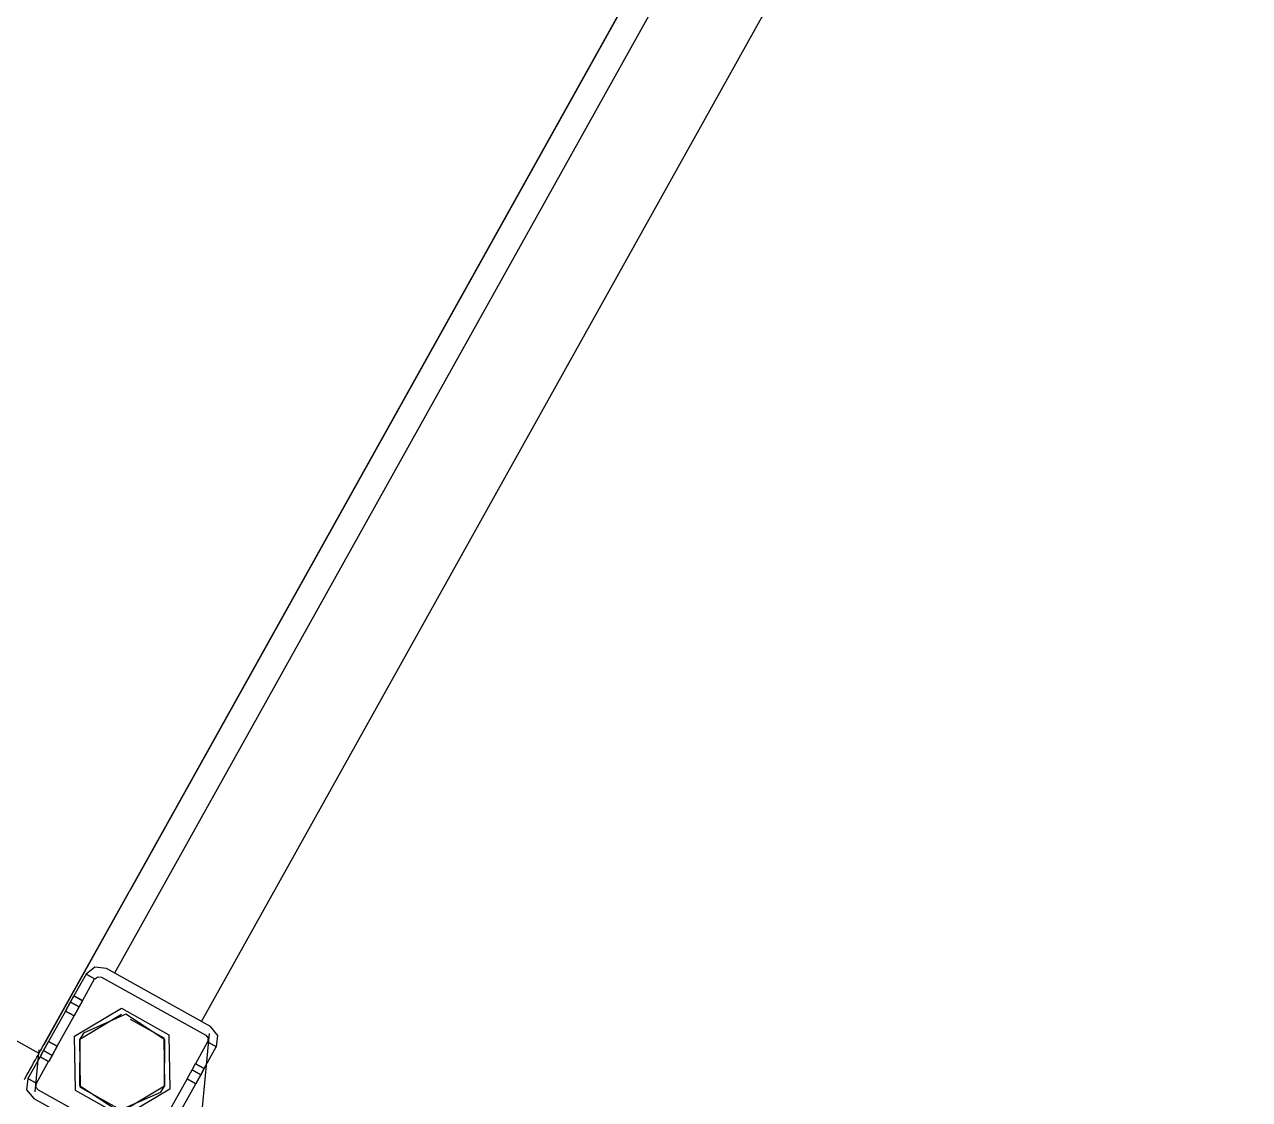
# Model space of a CAD drawing. Header units: metres. Extents: x 2.3 to 42.8, y 0.9 to 31.9.
# Drawn here: x 23.7962 to 23.8932, y 14.2757 to 14.3608 of the extents above; entities that cross this region are included whole.
import ezdxf

# ---------------------------------------------------------------- set-up
doc = ezdxf.new("R2010")
doc.units = ezdxf.units.M
doc.layers.add('PARETI_STRUTTURE', color=7, linetype='Continuous')

msp = doc.modelspace()

# ---------------------------------------------------------------- linework, layer by layer
at = {"layer": 'PARETI_STRUTTURE'}
for points in [[(23.796205, 14.277263), (23.796219, 14.277305), (23.796274, 14.277402), (23.796372, 14.277569), (23.796497, 14.277777), (23.796635, 14.278027), (23.796774, 14.278291), (23.796927, 14.278569), (23.797066, 14.278819), (23.797191, 14.279027), (23.797274, 14.279194), (23.79733, 14.279291), (23.797358, 14.279333), (23.797372, 14.279347), (23.797399, 14.279416), (23.797469, 14.279527), (23.797552, 14.279666), (23.797635, 14.279833), (23.797733, 14.280013), (23.889872, 14.445152), (23.890038, 14.44543), (23.890191, 14.445708), (23.890316, 14.44593)], [(23.889845, 14.445094), (23.804567, 14.292247)], [(23.889495, 14.444466), (23.804564, 14.292244)], [(23.797353, 14.279328), (23.511284, 14.43894)], [(23.886341, 14.434452), (23.803327, 14.285661)], [(23.810213, 14.281851), (23.893185, 14.430559)], [(23.804409, 14.291973), (23.797728, 14.280001)], [(23.804409, 14.291973), (23.797742, 14.280015)], [(23.804409, 14.291973), (23.797742, 14.280015)], [(23.804409, 14.291973), (23.798076, 14.280626)], [(23.799448, 14.282672), (23.799851, 14.283394), (23.800114, 14.28388)], [(23.799448, 14.282672), (23.799851, 14.283394), (23.800114, 14.28388)], [(23.799448, 14.282672), (23.799851, 14.283394), (23.800114, 14.28388)], [(23.799448, 14.282672), (23.799851, 14.283394), (23.800114, 14.28388)], [(23.799448, 14.282672), (23.799851, 14.283394), (23.800114, 14.28388)], [(23.799448, 14.282672), (23.799851, 14.283394), (23.800114, 14.28388)], [(23.799448, 14.282672), (23.799851, 14.283394), (23.800114, 14.28388)], [(23.799448, 14.282672), (23.799851, 14.283394), (23.800114, 14.28388)], [(23.799448, 14.282672), (23.799851, 14.283394), (23.800114, 14.28388)], [(23.799448, 14.282672), (23.799851, 14.283394), (23.800114, 14.28388)], [(23.799448, 14.282672), (23.799851, 14.283394), (23.800114, 14.28388)], [(23.799448, 14.282672), (23.799851, 14.283394), (23.800114, 14.28388)], [(23.799448, 14.282672), (23.799851, 14.283394), (23.800114, 14.28388)], [(23.799448, 14.282672), (23.799851, 14.283394), (23.800114, 14.28388)], [(23.799448, 14.282672), (23.799851, 14.283394), (23.800114, 14.28388)], [(23.799448, 14.282672), (23.799851, 14.283394), (23.800114, 14.28388)], [(23.799448, 14.282672), (23.799851, 14.283394), (23.800114, 14.28388)], [(23.799448, 14.282672), (23.799851, 14.283394), (23.800114, 14.28388)], [(23.799448, 14.282672), (23.799851, 14.283394), (23.800114, 14.28388)], [(23.799448, 14.282672), (23.799851, 14.283394), (23.800114, 14.28388)], [(23.799448, 14.282672), (23.799851, 14.283394), (23.800114, 14.28388)], [(23.799448, 14.282672), (23.799851, 14.283394), (23.800114, 14.28388)], [(23.799448, 14.282672), (23.799851, 14.283394), (23.800114, 14.28388)], [(23.799448, 14.282672), (23.799851, 14.283394), (23.800114, 14.28388)], [(23.799448, 14.282672), (23.799851, 14.283394), (23.800114, 14.28388)], [(23.799448, 14.282672), (23.799851, 14.283394), (23.800114, 14.28388)], [(23.799448, 14.282672), (23.799851, 14.283394), (23.800114, 14.28388)], [(23.799448, 14.282672), (23.799851, 14.283394), (23.800114, 14.28388)], [(23.799448, 14.282672), (23.799851, 14.283394), (23.800114, 14.28388)], [(23.799448, 14.282672), (23.799851, 14.283394), (23.800114, 14.28388)], [(23.799448, 14.282672), (23.799851, 14.283394), (23.800114, 14.28388)], [(23.799448, 14.282672), (23.799851, 14.283394), (23.800114, 14.28388)], [(23.799448, 14.282672), (23.799851, 14.283394), (23.800114, 14.28388)], [(23.799448, 14.282672), (23.799851, 14.283394), (23.800114, 14.28388)], [(23.799448, 14.282672), (23.799851, 14.283394), (23.800114, 14.28388)], [(23.799448, 14.282672), (23.799851, 14.283394), (23.800114, 14.28388)], [(23.799448, 14.282672), (23.799851, 14.283394), (23.800114, 14.28388)], [(23.799448, 14.282672), (23.799851, 14.283394), (23.800114, 14.28388)], [(23.799448, 14.282672), (23.799851, 14.283394), (23.800114, 14.28388)], [(23.799448, 14.282672), (23.799851, 14.283394), (23.800114, 14.28388)], [(23.799448, 14.282672), (23.799851, 14.283394), (23.800114, 14.28388)], [(23.799448, 14.282672), (23.799851, 14.283394), (23.800114, 14.28388)], [(23.799448, 14.282672), (23.799851, 14.283394), (23.800114, 14.28388)], [(23.799448, 14.282672), (23.799851, 14.283394), (23.800114, 14.28388)], [(23.799448, 14.282672), (23.799851, 14.283394), (23.800114, 14.28388)], [(23.799448, 14.282672), (23.799851, 14.283394), (23.800114, 14.28388)], [(23.799448, 14.282672), (23.799851, 14.283394), (23.800114, 14.28388)], [(23.799448, 14.282672), (23.799851, 14.283394), (23.800114, 14.28388)], [(23.799448, 14.282672), (23.799851, 14.283394), (23.800114, 14.28388)], [(23.799448, 14.282672), (23.799851, 14.283394), (23.800114, 14.28388)], [(23.800119, 14.283874), (23.800799, 14.283499)], [(23.800119, 14.283874), (23.800799, 14.283499)], [(23.800119, 14.283874), (23.800799, 14.283499)], [(23.800119, 14.283874), (23.800799, 14.283499)], [(23.800119, 14.283874), (23.800799, 14.283499)], [(23.800119, 14.283874), (23.800799, 14.283499)], [(23.800119, 14.283874), (23.800799, 14.283499)], [(23.800119, 14.283874), (23.800799, 14.283499)], [(23.800119, 14.283874), (23.800799, 14.283499)], [(23.800119, 14.283874), (23.800799, 14.283499)], [(23.800119, 14.283874), (23.800799, 14.283499)], [(23.800119, 14.283874), (23.800799, 14.283499)], [(23.800119, 14.283874), (23.800799, 14.283499)], [(23.800119, 14.283874), (23.800799, 14.283499)], [(23.800119, 14.283874), (23.800799, 14.283499)], [(23.800119, 14.283874), (23.800799, 14.283499)], [(23.800119, 14.283874), (23.800799, 14.283499)], [(23.800119, 14.283874), (23.800799, 14.283499)], [(23.800119, 14.283874), (23.800799, 14.283499)], [(23.800119, 14.283874), (23.800799, 14.283499)], [(23.800119, 14.283874), (23.800799, 14.283499)], [(23.800119, 14.283874), (23.800799, 14.283499)], [(23.800119, 14.283874), (23.800799, 14.283499)], [(23.800119, 14.283874), (23.800799, 14.283499)], [(23.800119, 14.283874), (23.800799, 14.283499)], [(23.800119, 14.283874), (23.800799, 14.283499)], [(23.800119, 14.283874), (23.800799, 14.283499)], [(23.800119, 14.283874), (23.800799, 14.283499)], [(23.800119, 14.283874), (23.800799, 14.283499)], [(23.800119, 14.283874), (23.800799, 14.283499)], [(23.800119, 14.283874), (23.800799, 14.283499)], [(23.800119, 14.283874), (23.800799, 14.283499)], [(23.800119, 14.283874), (23.800799, 14.283499)], [(23.800119, 14.283874), (23.800799, 14.283499)], [(23.800119, 14.283874), (23.800799, 14.283499)], [(23.800119, 14.283874), (23.800799, 14.283499)], [(23.800119, 14.283874), (23.800799, 14.283499)], [(23.800119, 14.283874), (23.800799, 14.283499)], [(23.800119, 14.283874), (23.800799, 14.283499)], [(23.800119, 14.283874), (23.800799, 14.283499)], [(23.800119, 14.283874), (23.800799, 14.283499)], [(23.800119, 14.283874), (23.800799, 14.283499)], [(23.800119, 14.283874), (23.800799, 14.283499)], [(23.800119, 14.283874), (23.800799, 14.283499)], [(23.800119, 14.283874), (23.800799, 14.283499)], [(23.800119, 14.283874), (23.800799, 14.283499)], [(23.800119, 14.283874), (23.800799, 14.283499)], [(23.800119, 14.283874), (23.800799, 14.283499)], [(23.800119, 14.283874), (23.800799, 14.283499)], [(23.800119, 14.283874), (23.800799, 14.283499)], [(23.800127, 14.282292), (23.799446, 14.282667)], [(23.800127, 14.282292), (23.799446, 14.282667)], [(23.800127, 14.282292), (23.799446, 14.282667)], [(23.800127, 14.282292), (23.799446, 14.282667)], [(23.800127, 14.282292), (23.799446, 14.282667)], [(23.800127, 14.282292), (23.799446, 14.282667)], [(23.800127, 14.282292), (23.799446, 14.282667)], [(23.800127, 14.282292), (23.799446, 14.282667)], [(23.800127, 14.282292), (23.799446, 14.282667)], [(23.800127, 14.282292), (23.799446, 14.282667)], [(23.800127, 14.282292), (23.799446, 14.282667)], [(23.800127, 14.282292), (23.799446, 14.282667)], [(23.800127, 14.282292), (23.799446, 14.282667)], [(23.800127, 14.282292), (23.799446, 14.282667)], [(23.800127, 14.282292), (23.799446, 14.282667)], [(23.800127, 14.282292), (23.799446, 14.282667)], [(23.800127, 14.282292), (23.799446, 14.282667)], [(23.800127, 14.282292), (23.799446, 14.282667)], [(23.800127, 14.282292), (23.799446, 14.282667)], [(23.800127, 14.282292), (23.799446, 14.282667)], [(23.800127, 14.282292), (23.799446, 14.282667)], [(23.800127, 14.282292), (23.799446, 14.282667)], [(23.800127, 14.282292), (23.799446, 14.282667)], [(23.800127, 14.282292), (23.799446, 14.282667)], [(23.800127, 14.282292), (23.799446, 14.282667)], [(23.800127, 14.282292), (23.799446, 14.282667)], [(23.800127, 14.282292), (23.799446, 14.282667)], [(23.800127, 14.282292), (23.799446, 14.282667)], [(23.800127, 14.282292), (23.799446, 14.282667)], [(23.800127, 14.282292), (23.799446, 14.282667)], [(23.800127, 14.282292), (23.799446, 14.282667)], [(23.800127, 14.282292), (23.799446, 14.282667)], [(23.800127, 14.282292), (23.799446, 14.282667)], [(23.800127, 14.282292), (23.799446, 14.282667)], [(23.800127, 14.282292), (23.799446, 14.282667)], [(23.800127, 14.282292), (23.799446, 14.282667)], [(23.800127, 14.282292), (23.799446, 14.282667)], [(23.800127, 14.282292), (23.799446, 14.282667)], [(23.800127, 14.282292), (23.799446, 14.282667)], [(23.800127, 14.282292), (23.799446, 14.282667)], [(23.800127, 14.282292), (23.799446, 14.282667)], [(23.800127, 14.282292), (23.799446, 14.282667)], [(23.800127, 14.282292), (23.799446, 14.282667)], [(23.800127, 14.282292), (23.799446, 14.282667)], [(23.800127, 14.282292), (23.799446, 14.282667)], [(23.800127, 14.282292), (23.799446, 14.282667)], [(23.800127, 14.282292), (23.799446, 14.282667)], [(23.800127, 14.282292), (23.799446, 14.282667)], [(23.800127, 14.282292), (23.799446, 14.282667)], [(23.800127, 14.282292), (23.799446, 14.282667)], [(23.799848, 14.28339), (23.800528, 14.283015)], [(23.799848, 14.28339), (23.800528, 14.283015)], [(23.799848, 14.28339), (23.800528, 14.283015)], [(23.799848, 14.28339), (23.800528, 14.283015)], [(23.799848, 14.28339), (23.800528, 14.283015)], [(23.799848, 14.28339), (23.800528, 14.283015)], [(23.799848, 14.28339), (23.800528, 14.283015)], [(23.799848, 14.28339), (23.800528, 14.283015)], [(23.799848, 14.28339), (23.800528, 14.283015)], [(23.799848, 14.28339), (23.800528, 14.283015)], [(23.799848, 14.28339), (23.800528, 14.283015)], [(23.799848, 14.28339), (23.800528, 14.283015)], [(23.799848, 14.28339), (23.800528, 14.283015)], [(23.799848, 14.28339), (23.800528, 14.283015)], [(23.799848, 14.28339), (23.800528, 14.283015)], [(23.799848, 14.28339), (23.800528, 14.283015)], [(23.799848, 14.28339), (23.800528, 14.283015)], [(23.799848, 14.28339), (23.800528, 14.283015)], [(23.799848, 14.28339), (23.800528, 14.283015)], [(23.799848, 14.28339), (23.800528, 14.283015)], [(23.799848, 14.28339), (23.800528, 14.283015)], [(23.799848, 14.28339), (23.800528, 14.283015)], [(23.799848, 14.28339), (23.800528, 14.283015)], [(23.799848, 14.28339), (23.800528, 14.283015)], [(23.799848, 14.28339), (23.800528, 14.283015)], [(23.799848, 14.28339), (23.800528, 14.283015)], [(23.799848, 14.28339), (23.800528, 14.283015)], [(23.799848, 14.28339), (23.800528, 14.283015)], [(23.799848, 14.28339), (23.800528, 14.283015)], [(23.799848, 14.28339), (23.800528, 14.283015)], [(23.799848, 14.28339), (23.800528, 14.283015)], [(23.799848, 14.28339), (23.800528, 14.283015)], [(23.799848, 14.28339), (23.800528, 14.283015)], [(23.799848, 14.28339), (23.800528, 14.283015)], [(23.799848, 14.28339), (23.800528, 14.283015)], [(23.799848, 14.28339), (23.800528, 14.283015)], [(23.799848, 14.28339), (23.800528, 14.283015)], [(23.799848, 14.28339), (23.800528, 14.283015)], [(23.799848, 14.28339), (23.800528, 14.283015)], [(23.799848, 14.28339), (23.800528, 14.283015)], [(23.799848, 14.28339), (23.800528, 14.283015)], [(23.799848, 14.28339), (23.800528, 14.283015)], [(23.799848, 14.28339), (23.800528, 14.283015)], [(23.799848, 14.28339), (23.800528, 14.283015)], [(23.799848, 14.28339), (23.800528, 14.283015)], [(23.799848, 14.28339), (23.800528, 14.283015)], [(23.799848, 14.28339), (23.800528, 14.283015)], [(23.799848, 14.28339), (23.800528, 14.283015)], [(23.799848, 14.28339), (23.800528, 14.283015)], [(23.799848, 14.28339), (23.800528, 14.283015)], [(23.799848, 14.28339), (23.800528, 14.283015)], [(23.799848, 14.28339), (23.800528, 14.283015)], [(23.799848, 14.28339), (23.800528, 14.283015)], [(23.799848, 14.28339), (23.800528, 14.283015)], [(23.799848, 14.28339), (23.800528, 14.283015)], [(23.799848, 14.28339), (23.800528, 14.283015)], [(23.799848, 14.28339), (23.800528, 14.283015)], [(23.799848, 14.28339), (23.800528, 14.283015)], [(23.799848, 14.28339), (23.800528, 14.283015)], [(23.799848, 14.28339), (23.800528, 14.283015)], [(23.799848, 14.28339), (23.800528, 14.283015)], [(23.799848, 14.28339), (23.800528, 14.283015)], [(23.799848, 14.28339), (23.800528, 14.283015)], [(23.799848, 14.28339), (23.800528, 14.283015)], [(23.799848, 14.28339), (23.800528, 14.283015)], [(23.799848, 14.28339), (23.800528, 14.283015)], [(23.799848, 14.28339), (23.800528, 14.283015)], [(23.799848, 14.28339), (23.800528, 14.283015)], [(23.799848, 14.28339), (23.800528, 14.283015)], [(23.799848, 14.28339), (23.800528, 14.283015)], [(23.799848, 14.28339), (23.800528, 14.283015)], [(23.799848, 14.28339), (23.800528, 14.283015)], [(23.799848, 14.28339), (23.800528, 14.283015)], [(23.799848, 14.28339), (23.800528, 14.283015)], [(23.799848, 14.28339), (23.800528, 14.283015)], [(23.799848, 14.28339), (23.800528, 14.283015)], [(23.799848, 14.28339), (23.800528, 14.283015)], [(23.799848, 14.28339), (23.800528, 14.283015)], [(23.799848, 14.28339), (23.800528, 14.283015)], [(23.799848, 14.28339), (23.800528, 14.283015)], [(23.799848, 14.28339), (23.800528, 14.283015)], [(23.799848, 14.28339), (23.800528, 14.283015)], [(23.799848, 14.28339), (23.800528, 14.283015)], [(23.799848, 14.28339), (23.800528, 14.283015)], [(23.799848, 14.28339), (23.800528, 14.283015)], [(23.799848, 14.28339), (23.800528, 14.283015)], [(23.799848, 14.28339), (23.800528, 14.283015)], [(23.799848, 14.28339), (23.800528, 14.283015)], [(23.799848, 14.28339), (23.800528, 14.283015)], [(23.799848, 14.28339), (23.800528, 14.283015)], [(23.799848, 14.28339), (23.800528, 14.283015)], [(23.799848, 14.28339), (23.800528, 14.283015)], [(23.799848, 14.28339), (23.800528, 14.283015)], [(23.799848, 14.28339), (23.800528, 14.283015)], [(23.799848, 14.28339), (23.800528, 14.283015)], [(23.799848, 14.28339), (23.800528, 14.283015)], [(23.799848, 14.28339), (23.800528, 14.283015)], [(23.799848, 14.28339), (23.800528, 14.283015)], [(23.799848, 14.28339), (23.800528, 14.283015)], [(23.799848, 14.28339), (23.800528, 14.283015)], [(23.799848, 14.28339), (23.800528, 14.283015)], [(23.799848, 14.28339), (23.800528, 14.283015)], [(23.799848, 14.28339), (23.800528, 14.283015)], [(23.799848, 14.28339), (23.800528, 14.283015)], [(23.800799, 14.283495), (23.800521, 14.283009), (23.800132, 14.282287)], [(23.800799, 14.283495), (23.800521, 14.283009), (23.800132, 14.282287)], [(23.800799, 14.283495), (23.800521, 14.283009), (23.800132, 14.282287)], [(23.800799, 14.283495), (23.800521, 14.283009), (23.800132, 14.282287)], [(23.800799, 14.283495), (23.800521, 14.283009), (23.800132, 14.282287)], [(23.800799, 14.283495), (23.800521, 14.283009), (23.800132, 14.282287)], [(23.800799, 14.283495), (23.800521, 14.283009), (23.800132, 14.282287)], [(23.800799, 14.283495), (23.800521, 14.283009), (23.800132, 14.282287)], [(23.800799, 14.283495), (23.800521, 14.283009), (23.800132, 14.282287)], [(23.800799, 14.283495), (23.800521, 14.283009), (23.800132, 14.282287)], [(23.800799, 14.283495), (23.800521, 14.283009), (23.800132, 14.282287)], [(23.800799, 14.283495), (23.800521, 14.283009), (23.800132, 14.282287)], [(23.800799, 14.283495), (23.800521, 14.283009), (23.800132, 14.282287)], [(23.800799, 14.283495), (23.800521, 14.283009), (23.800132, 14.282287)], [(23.800799, 14.283495), (23.800521, 14.283009), (23.800132, 14.282287)], [(23.800799, 14.283495), (23.800521, 14.283009), (23.800132, 14.282287)], [(23.800799, 14.283495), (23.800521, 14.283009), (23.800132, 14.282287)], [(23.800799, 14.283495), (23.800521, 14.283009), (23.800132, 14.282287)], [(23.800799, 14.283495), (23.800521, 14.283009), (23.800132, 14.282287)], [(23.800799, 14.283495), (23.800521, 14.283009), (23.800132, 14.282287)], [(23.800799, 14.283495), (23.800521, 14.283009), (23.800132, 14.282287)], [(23.800799, 14.283495), (23.800521, 14.283009), (23.800132, 14.282287)], [(23.800799, 14.283495), (23.800521, 14.283009), (23.800132, 14.282287)], [(23.800799, 14.283495), (23.800521, 14.283009), (23.800132, 14.282287)], [(23.800799, 14.283495), (23.800521, 14.283009), (23.800132, 14.282287)], [(23.800799, 14.283495), (23.800521, 14.283009), (23.800132, 14.282287)], [(23.800799, 14.283495), (23.800521, 14.283009), (23.800132, 14.282287)], [(23.800799, 14.283495), (23.800521, 14.283009), (23.800132, 14.282287)], [(23.800799, 14.283495), (23.800521, 14.283009), (23.800132, 14.282287)], [(23.800799, 14.283495), (23.800521, 14.283009), (23.800132, 14.282287)], [(23.800799, 14.283495), (23.800521, 14.283009), (23.800132, 14.282287)], [(23.800799, 14.283495), (23.800521, 14.283009), (23.800132, 14.282287)], [(23.800799, 14.283495), (23.800521, 14.283009), (23.800132, 14.282287)], [(23.800799, 14.283495), (23.800521, 14.283009), (23.800132, 14.282287)], [(23.800799, 14.283495), (23.800521, 14.283009), (23.800132, 14.282287)], [(23.800799, 14.283495), (23.800521, 14.283009), (23.800132, 14.282287)], [(23.800799, 14.283495), (23.800521, 14.283009), (23.800132, 14.282287)], [(23.800799, 14.283495), (23.800521, 14.283009), (23.800132, 14.282287)], [(23.800799, 14.283495), (23.800521, 14.283009), (23.800132, 14.282287)], [(23.800799, 14.283495), (23.800521, 14.283009), (23.800132, 14.282287)], [(23.800799, 14.283495), (23.800521, 14.283009), (23.800132, 14.282287)], [(23.800799, 14.283495), (23.800521, 14.283009), (23.800132, 14.282287)], [(23.800799, 14.283495), (23.800521, 14.283009), (23.800132, 14.282287)], [(23.800799, 14.283495), (23.800521, 14.283009), (23.800132, 14.282287)], [(23.800799, 14.283495), (23.800521, 14.283009), (23.800132, 14.282287)], [(23.800799, 14.283495), (23.800521, 14.283009), (23.800132, 14.282287)], [(23.800799, 14.283495), (23.800521, 14.283009), (23.800132, 14.282287)], [(23.800799, 14.283495), (23.800521, 14.283009), (23.800132, 14.282287)], [(23.800799, 14.283495), (23.800521, 14.283009), (23.800132, 14.282287)], [(23.800799, 14.283495), (23.800521, 14.283009), (23.800132, 14.282287)], [(23.804563, 14.282041), (23.80723, 14.280555), (23.807285, 14.276722), (23.803993, 14.274763), (23.800632, 14.276624), (23.800577, 14.280458)], [(23.800583, 14.280459), (23.803875, 14.282431)], [(23.810293, 14.275042), (23.810848, 14.28089)], [(23.797434, 14.279063), (23.797698, 14.279549), (23.798101, 14.280258)], [(23.797434, 14.279063), (23.797698, 14.279549), (23.798101, 14.280258)], [(23.797434, 14.279063), (23.797698, 14.279549), (23.798101, 14.280258)], [(23.797434, 14.279063), (23.797698, 14.279549), (23.798101, 14.280258)], [(23.797434, 14.279063), (23.797698, 14.279549), (23.798101, 14.280258)], [(23.797434, 14.279063), (23.797698, 14.279549), (23.798101, 14.280258)], [(23.797434, 14.279063), (23.797698, 14.279549), (23.798101, 14.280258)], [(23.797434, 14.279063), (23.797698, 14.279549), (23.798101, 14.280258)], [(23.797434, 14.279063), (23.797698, 14.279549), (23.798101, 14.280258)], [(23.797434, 14.279063), (23.797698, 14.279549), (23.798101, 14.280258)], [(23.797434, 14.279063), (23.797698, 14.279549), (23.798101, 14.280258)], [(23.797434, 14.279063), (23.797698, 14.279549), (23.798101, 14.280258)], [(23.797434, 14.279063), (23.797698, 14.279549), (23.798101, 14.280258)], [(23.797434, 14.279063), (23.797698, 14.279549), (23.798101, 14.280258)], [(23.797434, 14.279063), (23.797698, 14.279549), (23.798101, 14.280258)], [(23.797434, 14.279063), (23.797698, 14.279549), (23.798101, 14.280258)], [(23.797434, 14.279063), (23.797698, 14.279549), (23.798101, 14.280258)], [(23.797434, 14.279063), (23.797698, 14.279549), (23.798101, 14.280258)], [(23.797434, 14.279063), (23.797698, 14.279549), (23.798101, 14.280258)], [(23.797434, 14.279063), (23.797698, 14.279549), (23.798101, 14.280258)], [(23.797434, 14.279063), (23.797698, 14.279549), (23.798101, 14.280258)], [(23.797434, 14.279063), (23.797698, 14.279549), (23.798101, 14.280258)], [(23.797434, 14.279063), (23.797698, 14.279549), (23.798101, 14.280258)], [(23.797434, 14.279063), (23.797698, 14.279549), (23.798101, 14.280258)], [(23.797434, 14.279063), (23.797698, 14.279549), (23.798101, 14.280258)], [(23.797434, 14.279063), (23.797698, 14.279549), (23.798101, 14.280258)], [(23.797434, 14.279063), (23.797698, 14.279549), (23.798101, 14.280258)], [(23.797434, 14.279063), (23.797698, 14.279549), (23.798101, 14.280258)], [(23.797434, 14.279063), (23.797698, 14.279549), (23.798101, 14.280258)], [(23.797434, 14.279063), (23.797698, 14.279549), (23.798101, 14.280258)], [(23.797434, 14.279063), (23.797698, 14.279549), (23.798101, 14.280258)], [(23.797434, 14.279063), (23.797698, 14.279549), (23.798101, 14.280258)], [(23.797434, 14.279063), (23.797698, 14.279549), (23.798101, 14.280258)], [(23.797434, 14.279063), (23.797698, 14.279549), (23.798101, 14.280258)], [(23.797434, 14.279063), (23.797698, 14.279549), (23.798101, 14.280258)], [(23.797434, 14.279063), (23.797698, 14.279549), (23.798101, 14.280258)], [(23.797434, 14.279063), (23.797698, 14.279549), (23.798101, 14.280258)], [(23.797434, 14.279063), (23.797698, 14.279549), (23.798101, 14.280258)], [(23.797434, 14.279063), (23.797698, 14.279549), (23.798101, 14.280258)], [(23.797434, 14.279063), (23.797698, 14.279549), (23.798101, 14.280258)], [(23.797434, 14.279063), (23.797698, 14.279549), (23.798101, 14.280258)], [(23.797434, 14.279063), (23.797698, 14.279549), (23.798101, 14.280258)], [(23.797434, 14.279063), (23.797698, 14.279549), (23.798101, 14.280258)], [(23.797434, 14.279063), (23.797698, 14.279549), (23.798101, 14.280258)], [(23.797434, 14.279063), (23.797698, 14.279549), (23.798101, 14.280258)], [(23.797434, 14.279063), (23.797698, 14.279549), (23.798101, 14.280258)], [(23.797434, 14.279063), (23.797698, 14.279549), (23.798101, 14.280258)], [(23.797434, 14.279063), (23.797698, 14.279549), (23.798101, 14.280258)], [(23.797434, 14.279063), (23.797698, 14.279549), (23.798101, 14.280258)], [(23.797434, 14.279063), (23.797698, 14.279549), (23.798101, 14.280258)], [(23.798105, 14.280263), (23.798786, 14.279888)], [(23.798105, 14.280263), (23.798786, 14.279888)], [(23.798105, 14.280263), (23.798786, 14.279888)], [(23.798105, 14.280263), (23.798786, 14.279888)], [(23.798105, 14.280263), (23.798786, 14.279888)], [(23.798105, 14.280263), (23.798786, 14.279888)], [(23.798105, 14.280263), (23.798786, 14.279888)], [(23.798105, 14.280263), (23.798786, 14.279888)], [(23.798105, 14.280263), (23.798786, 14.279888)], [(23.798105, 14.280263), (23.798786, 14.279888)], [(23.798105, 14.280263), (23.798786, 14.279888)], [(23.798105, 14.280263), (23.798786, 14.279888)], [(23.798105, 14.280263), (23.798786, 14.279888)], [(23.798105, 14.280263), (23.798786, 14.279888)], [(23.798105, 14.280263), (23.798786, 14.279888)], [(23.798105, 14.280263), (23.798786, 14.279888)], [(23.798105, 14.280263), (23.798786, 14.279888)], [(23.798105, 14.280263), (23.798786, 14.279888)], [(23.798105, 14.280263), (23.798786, 14.279888)], [(23.798105, 14.280263), (23.798786, 14.279888)], [(23.798105, 14.280263), (23.798786, 14.279888)], [(23.798105, 14.280263), (23.798786, 14.279888)], [(23.798105, 14.280263), (23.798786, 14.279888)], [(23.798105, 14.280263), (23.798786, 14.279888)], [(23.798105, 14.280263), (23.798786, 14.279888)], [(23.798105, 14.280263), (23.798786, 14.279888)], [(23.798105, 14.280263), (23.798786, 14.279888)], [(23.798105, 14.280263), (23.798786, 14.279888)], [(23.798105, 14.280263), (23.798786, 14.279888)], [(23.798105, 14.280263), (23.798786, 14.279888)], [(23.798105, 14.280263), (23.798786, 14.279888)], [(23.798105, 14.280263), (23.798786, 14.279888)], [(23.798105, 14.280263), (23.798786, 14.279888)], [(23.798105, 14.280263), (23.798786, 14.279888)], [(23.798105, 14.280263), (23.798786, 14.279888)], [(23.798105, 14.280263), (23.798786, 14.279888)], [(23.798105, 14.280263), (23.798786, 14.279888)], [(23.798105, 14.280263), (23.798786, 14.279888)], [(23.798105, 14.280263), (23.798786, 14.279888)], [(23.798105, 14.280263), (23.798786, 14.279888)], [(23.798105, 14.280263), (23.798786, 14.279888)], [(23.798105, 14.280263), (23.798786, 14.279888)], [(23.798105, 14.280263), (23.798786, 14.279888)], [(23.798105, 14.280263), (23.798786, 14.279888)], [(23.798105, 14.280263), (23.798786, 14.279888)], [(23.798105, 14.280263), (23.798786, 14.279888)], [(23.798105, 14.280263), (23.798786, 14.279888)], [(23.798105, 14.280263), (23.798786, 14.279888)], [(23.798105, 14.280263), (23.798786, 14.279888)], [(23.798105, 14.280263), (23.798786, 14.279888)], [(23.798784, 14.279884), (23.798381, 14.279162), (23.798117, 14.27869)], [(23.798784, 14.279884), (23.798381, 14.279162), (23.798117, 14.27869)], [(23.798784, 14.279884), (23.798381, 14.279162), (23.798117, 14.27869)], [(23.798784, 14.279884), (23.798381, 14.279162), (23.798117, 14.27869)], [(23.798784, 14.279884), (23.798381, 14.279162), (23.798117, 14.27869)], [(23.798784, 14.279884), (23.798381, 14.279162), (23.798117, 14.27869)], [(23.798784, 14.279884), (23.798381, 14.279162), (23.798117, 14.27869)], [(23.798784, 14.279884), (23.798381, 14.279162), (23.798117, 14.27869)], [(23.798784, 14.279884), (23.798381, 14.279162), (23.798117, 14.27869)], [(23.798784, 14.279884), (23.798381, 14.279162), (23.798117, 14.27869)], [(23.798784, 14.279884), (23.798381, 14.279162), (23.798117, 14.27869)], [(23.798784, 14.279884), (23.798381, 14.279162), (23.798117, 14.27869)], [(23.798784, 14.279884), (23.798381, 14.279162), (23.798117, 14.27869)], [(23.798784, 14.279884), (23.798381, 14.279162), (23.798117, 14.27869)], [(23.798784, 14.279884), (23.798381, 14.279162), (23.798117, 14.27869)], [(23.798784, 14.279884), (23.798381, 14.279162), (23.798117, 14.27869)], [(23.798784, 14.279884), (23.798381, 14.279162), (23.798117, 14.27869)], [(23.798784, 14.279884), (23.798381, 14.279162), (23.798117, 14.27869)], [(23.798784, 14.279884), (23.798381, 14.279162), (23.798117, 14.27869)], [(23.798784, 14.279884), (23.798381, 14.279162), (23.798117, 14.27869)], [(23.798784, 14.279884), (23.798381, 14.279162), (23.798117, 14.27869)], [(23.798784, 14.279884), (23.798381, 14.279162), (23.798117, 14.27869)], [(23.798784, 14.279884), (23.798381, 14.279162), (23.798117, 14.27869)], [(23.798784, 14.279884), (23.798381, 14.279162), (23.798117, 14.27869)], [(23.798784, 14.279884), (23.798381, 14.279162), (23.798117, 14.27869)], [(23.798784, 14.279884), (23.798381, 14.279162), (23.798117, 14.27869)], [(23.798784, 14.279884), (23.798381, 14.279162), (23.798117, 14.27869)], [(23.798784, 14.279884), (23.798381, 14.279162), (23.798117, 14.27869)], [(23.798784, 14.279884), (23.798381, 14.279162), (23.798117, 14.27869)], [(23.798784, 14.279884), (23.798381, 14.279162), (23.798117, 14.27869)], [(23.798784, 14.279884), (23.798381, 14.279162), (23.798117, 14.27869)], [(23.798784, 14.279884), (23.798381, 14.279162), (23.798117, 14.27869)], [(23.798784, 14.279884), (23.798381, 14.279162), (23.798117, 14.27869)], [(23.798784, 14.279884), (23.798381, 14.279162), (23.798117, 14.27869)], [(23.798784, 14.279884), (23.798381, 14.279162), (23.798117, 14.27869)], [(23.798784, 14.279884), (23.798381, 14.279162), (23.798117, 14.27869)], [(23.798784, 14.279884), (23.798381, 14.279162), (23.798117, 14.27869)], [(23.798784, 14.279884), (23.798381, 14.279162), (23.798117, 14.27869)], [(23.798784, 14.279884), (23.798381, 14.279162), (23.798117, 14.27869)], [(23.798784, 14.279884), (23.798381, 14.279162), (23.798117, 14.27869)], [(23.798784, 14.279884), (23.798381, 14.279162), (23.798117, 14.27869)], [(23.798784, 14.279884), (23.798381, 14.279162), (23.798117, 14.27869)], [(23.798784, 14.279884), (23.798381, 14.279162), (23.798117, 14.27869)], [(23.798784, 14.279884), (23.798381, 14.279162), (23.798117, 14.27869)], [(23.798784, 14.279884), (23.798381, 14.279162), (23.798117, 14.27869)], [(23.798784, 14.279884), (23.798381, 14.279162), (23.798117, 14.27869)], [(23.798784, 14.279884), (23.798381, 14.279162), (23.798117, 14.27869)], [(23.798784, 14.279884), (23.798381, 14.279162), (23.798117, 14.27869)], [(23.798784, 14.279884), (23.798381, 14.279162), (23.798117, 14.27869)], [(23.798784, 14.279884), (23.798381, 14.279162), (23.798117, 14.27869)], [(23.797333, 14.279605), (23.797027, 14.276286)], [(23.798114, 14.278684), (23.797434, 14.279059)], [(23.798114, 14.278684), (23.797434, 14.279059)], [(23.798114, 14.278684), (23.797434, 14.279059)], [(23.798114, 14.278684), (23.797434, 14.279059)], [(23.798114, 14.278684), (23.797434, 14.279059)], [(23.798114, 14.278684), (23.797434, 14.279059)], [(23.798114, 14.278684), (23.797434, 14.279059)], [(23.798114, 14.278684), (23.797434, 14.279059)], [(23.798114, 14.278684), (23.797434, 14.279059)], [(23.798114, 14.278684), (23.797434, 14.279059)], [(23.798114, 14.278684), (23.797434, 14.279059)], [(23.798114, 14.278684), (23.797434, 14.279059)], [(23.798114, 14.278684), (23.797434, 14.279059)], [(23.798114, 14.278684), (23.797434, 14.279059)], [(23.798114, 14.278684), (23.797434, 14.279059)], [(23.798114, 14.278684), (23.797434, 14.279059)], [(23.798114, 14.278684), (23.797434, 14.279059)], [(23.798114, 14.278684), (23.797434, 14.279059)], [(23.798114, 14.278684), (23.797434, 14.279059)], [(23.798114, 14.278684), (23.797434, 14.279059)], [(23.798114, 14.278684), (23.797434, 14.279059)], [(23.798114, 14.278684), (23.797434, 14.279059)], [(23.798114, 14.278684), (23.797434, 14.279059)], [(23.798114, 14.278684), (23.797434, 14.279059)], [(23.798114, 14.278684), (23.797434, 14.279059)], [(23.798114, 14.278684), (23.797434, 14.279059)], [(23.798114, 14.278684), (23.797434, 14.279059)], [(23.798114, 14.278684), (23.797434, 14.279059)], [(23.798114, 14.278684), (23.797434, 14.279059)], [(23.798114, 14.278684), (23.797434, 14.279059)], [(23.798114, 14.278684), (23.797434, 14.279059)], [(23.798114, 14.278684), (23.797434, 14.279059)], [(23.798114, 14.278684), (23.797434, 14.279059)], [(23.798114, 14.278684), (23.797434, 14.279059)], [(23.798114, 14.278684), (23.797434, 14.279059)], [(23.798114, 14.278684), (23.797434, 14.279059)], [(23.798114, 14.278684), (23.797434, 14.279059)], [(23.798114, 14.278684), (23.797434, 14.279059)], [(23.798114, 14.278684), (23.797434, 14.279059)], [(23.798114, 14.278684), (23.797434, 14.279059)], [(23.798114, 14.278684), (23.797434, 14.279059)], [(23.798114, 14.278684), (23.797434, 14.279059)], [(23.798114, 14.278684), (23.797434, 14.279059)], [(23.798114, 14.278684), (23.797434, 14.279059)], [(23.798114, 14.278684), (23.797434, 14.279059)], [(23.798114, 14.278684), (23.797434, 14.279059)], [(23.798114, 14.278684), (23.797434, 14.279059)], [(23.798114, 14.278684), (23.797434, 14.279059)], [(23.798114, 14.278684), (23.797434, 14.279059)], [(23.798114, 14.278684), (23.797434, 14.279059)], [(23.797702, 14.279542), (23.798382, 14.279167)], [(23.797702, 14.279542), (23.798382, 14.279167)], [(23.797702, 14.279542), (23.798382, 14.279167)], [(23.797702, 14.279542), (23.798382, 14.279167)], [(23.797702, 14.279542), (23.798382, 14.279167)], [(23.797702, 14.279542), (23.798382, 14.279167)], [(23.797702, 14.279542), (23.798382, 14.279167)], [(23.797702, 14.279542), (23.798382, 14.279167)], [(23.797702, 14.279542), (23.798382, 14.279167)], [(23.797702, 14.279542), (23.798382, 14.279167)], [(23.797702, 14.279542), (23.798382, 14.279167)], [(23.797702, 14.279542), (23.798382, 14.279167)], [(23.797702, 14.279542), (23.798382, 14.279167)], [(23.797702, 14.279542), (23.798382, 14.279167)], [(23.797702, 14.279542), (23.798382, 14.279167)], [(23.797702, 14.279542), (23.798382, 14.279167)], [(23.797702, 14.279542), (23.798382, 14.279167)], [(23.797702, 14.279542), (23.798382, 14.279167)], [(23.797702, 14.279542), (23.798382, 14.279167)], [(23.797702, 14.279542), (23.798382, 14.279167)], [(23.797702, 14.279542), (23.798382, 14.279167)], [(23.797702, 14.279542), (23.798382, 14.279167)], [(23.797702, 14.279542), (23.798382, 14.279167)], [(23.797702, 14.279542), (23.798382, 14.279167)], [(23.797702, 14.279542), (23.798382, 14.279167)], [(23.797702, 14.279542), (23.798382, 14.279167)], [(23.797702, 14.279542), (23.798382, 14.279167)], [(23.797702, 14.279542), (23.798382, 14.279167)], [(23.797702, 14.279542), (23.798382, 14.279167)], [(23.797702, 14.279542), (23.798382, 14.279167)], [(23.797702, 14.279542), (23.798382, 14.279167)], [(23.797702, 14.279542), (23.798382, 14.279167)], [(23.797702, 14.279542), (23.798382, 14.279167)], [(23.797702, 14.279542), (23.798382, 14.279167)], [(23.797702, 14.279542), (23.798382, 14.279167)], [(23.797702, 14.279542), (23.798382, 14.279167)], [(23.797702, 14.279542), (23.798382, 14.279167)], [(23.797702, 14.279542), (23.798382, 14.279167)], [(23.797702, 14.279542), (23.798382, 14.279167)], [(23.797702, 14.279542), (23.798382, 14.279167)], [(23.797702, 14.279542), (23.798382, 14.279167)], [(23.797702, 14.279542), (23.798382, 14.279167)], [(23.797702, 14.279542), (23.798382, 14.279167)], [(23.797702, 14.279542), (23.798382, 14.279167)], [(23.797702, 14.279542), (23.798382, 14.279167)], [(23.797702, 14.279542), (23.798382, 14.279167)], [(23.797702, 14.279542), (23.798382, 14.279167)], [(23.797702, 14.279542), (23.798382, 14.279167)], [(23.797702, 14.279542), (23.798382, 14.279167)], [(23.797702, 14.279542), (23.798382, 14.279167)], [(23.797702, 14.279542), (23.798382, 14.279167)], [(23.797702, 14.279542), (23.798382, 14.279167)], [(23.797702, 14.279542), (23.798382, 14.279167)], [(23.797702, 14.279542), (23.798382, 14.279167)], [(23.797702, 14.279542), (23.798382, 14.279167)], [(23.797702, 14.279542), (23.798382, 14.279167)], [(23.797702, 14.279542), (23.798382, 14.279167)], [(23.797702, 14.279542), (23.798382, 14.279167)], [(23.797702, 14.279542), (23.798382, 14.279167)], [(23.797702, 14.279542), (23.798382, 14.279167)], [(23.797702, 14.279542), (23.798382, 14.279167)], [(23.797702, 14.279542), (23.798382, 14.279167)], [(23.797702, 14.279542), (23.798382, 14.279167)], [(23.797702, 14.279542), (23.798382, 14.279167)], [(23.797702, 14.279542), (23.798382, 14.279167)], [(23.797702, 14.279542), (23.798382, 14.279167)], [(23.797702, 14.279542), (23.798382, 14.279167)], [(23.797702, 14.279542), (23.798382, 14.279167)], [(23.797702, 14.279542), (23.798382, 14.279167)], [(23.797702, 14.279542), (23.798382, 14.279167)], [(23.797702, 14.279542), (23.798382, 14.279167)], [(23.797702, 14.279542), (23.798382, 14.279167)], [(23.797702, 14.279542), (23.798382, 14.279167)], [(23.797702, 14.279542), (23.798382, 14.279167)], [(23.797702, 14.279542), (23.798382, 14.279167)], [(23.797702, 14.279542), (23.798382, 14.279167)], [(23.797702, 14.279542), (23.798382, 14.279167)], [(23.797702, 14.279542), (23.798382, 14.279167)], [(23.797702, 14.279542), (23.798382, 14.279167)], [(23.797702, 14.279542), (23.798382, 14.279167)], [(23.797702, 14.279542), (23.798382, 14.279167)], [(23.797702, 14.279542), (23.798382, 14.279167)], [(23.797702, 14.279542), (23.798382, 14.279167)], [(23.797702, 14.279542), (23.798382, 14.279167)], [(23.797702, 14.279542), (23.798382, 14.279167)], [(23.797702, 14.279542), (23.798382, 14.279167)], [(23.797702, 14.279542), (23.798382, 14.279167)], [(23.797702, 14.279542), (23.798382, 14.279167)], [(23.797702, 14.279542), (23.798382, 14.279167)], [(23.797702, 14.279542), (23.798382, 14.279167)], [(23.797702, 14.279542), (23.798382, 14.279167)], [(23.797702, 14.279542), (23.798382, 14.279167)], [(23.797702, 14.279542), (23.798382, 14.279167)], [(23.797702, 14.279542), (23.798382, 14.279167)], [(23.797702, 14.279542), (23.798382, 14.279167)], [(23.797702, 14.279542), (23.798382, 14.279167)], [(23.797702, 14.279542), (23.798382, 14.279167)], [(23.797702, 14.279542), (23.798382, 14.279167)], [(23.797702, 14.279542), (23.798382, 14.279167)], [(23.797702, 14.279542), (23.798382, 14.279167)], [(23.797702, 14.279542), (23.798382, 14.279167)], [(23.797702, 14.279542), (23.798382, 14.279167)], [(23.797702, 14.279542), (23.798382, 14.279167)], [(23.797702, 14.279542), (23.798382, 14.279167)], [(23.80907, 14.277302), (23.809473, 14.278024), (23.809737, 14.278511)], [(23.80907, 14.277302), (23.809473, 14.278024), (23.809737, 14.278511)], [(23.80907, 14.277302), (23.809473, 14.278024), (23.809737, 14.278511)], [(23.80907, 14.277302), (23.809473, 14.278024), (23.809737, 14.278511)], [(23.80907, 14.277302), (23.809473, 14.278024), (23.809737, 14.278511)], [(23.80907, 14.277302), (23.809473, 14.278024), (23.809737, 14.278511)], [(23.80907, 14.277302), (23.809473, 14.278024), (23.809737, 14.278511)], [(23.80907, 14.277302), (23.809473, 14.278024), (23.809737, 14.278511)], [(23.80907, 14.277302), (23.809473, 14.278024), (23.809737, 14.278511)], [(23.80907, 14.277302), (23.809473, 14.278024), (23.809737, 14.278511)], [(23.80907, 14.277302), (23.809473, 14.278024), (23.809737, 14.278511)], [(23.80907, 14.277302), (23.809473, 14.278024), (23.809737, 14.278511)], [(23.80907, 14.277302), (23.809473, 14.278024), (23.809737, 14.278511)], [(23.80907, 14.277302), (23.809473, 14.278024), (23.809737, 14.278511)], [(23.80907, 14.277302), (23.809473, 14.278024), (23.809737, 14.278511)], [(23.80907, 14.277302), (23.809473, 14.278024), (23.809737, 14.278511)], [(23.80907, 14.277302), (23.809473, 14.278024), (23.809737, 14.278511)], [(23.80907, 14.277302), (23.809473, 14.278024), (23.809737, 14.278511)], [(23.80907, 14.277302), (23.809473, 14.278024), (23.809737, 14.278511)], [(23.80907, 14.277302), (23.809473, 14.278024), (23.809737, 14.278511)], [(23.80907, 14.277302), (23.809473, 14.278024), (23.809737, 14.278511)], [(23.80907, 14.277302), (23.809473, 14.278024), (23.809737, 14.278511)], [(23.80907, 14.277302), (23.809473, 14.278024), (23.809737, 14.278511)], [(23.80907, 14.277302), (23.809473, 14.278024), (23.809737, 14.278511)], [(23.80907, 14.277302), (23.809473, 14.278024), (23.809737, 14.278511)], [(23.80907, 14.277302), (23.809473, 14.278024), (23.809737, 14.278511)], [(23.80907, 14.277302), (23.809473, 14.278024), (23.809737, 14.278511)], [(23.80907, 14.277302), (23.809473, 14.278024), (23.809737, 14.278511)], [(23.80907, 14.277302), (23.809473, 14.278024), (23.809737, 14.278511)], [(23.80907, 14.277302), (23.809473, 14.278024), (23.809737, 14.278511)], [(23.80907, 14.277302), (23.809473, 14.278024), (23.809737, 14.278511)], [(23.80907, 14.277302), (23.809473, 14.278024), (23.809737, 14.278511)], [(23.80907, 14.277302), (23.809473, 14.278024), (23.809737, 14.278511)], [(23.80907, 14.277302), (23.809473, 14.278024), (23.809737, 14.278511)], [(23.80907, 14.277302), (23.809473, 14.278024), (23.809737, 14.278511)], [(23.80907, 14.277302), (23.809473, 14.278024), (23.809737, 14.278511)], [(23.80907, 14.277302), (23.809473, 14.278024), (23.809737, 14.278511)], [(23.80907, 14.277302), (23.809473, 14.278024), (23.809737, 14.278511)], [(23.80907, 14.277302), (23.809473, 14.278024), (23.809737, 14.278511)], [(23.80907, 14.277302), (23.809473, 14.278024), (23.809737, 14.278511)], [(23.80907, 14.277302), (23.809473, 14.278024), (23.809737, 14.278511)], [(23.80907, 14.277302), (23.809473, 14.278024), (23.809737, 14.278511)], [(23.80907, 14.277302), (23.809473, 14.278024), (23.809737, 14.278511)], [(23.80907, 14.277302), (23.809473, 14.278024), (23.809737, 14.278511)], [(23.80907, 14.277302), (23.809473, 14.278024), (23.809737, 14.278511)], [(23.80907, 14.277302), (23.809473, 14.278024), (23.809737, 14.278511)], [(23.80907, 14.277302), (23.809473, 14.278024), (23.809737, 14.278511)], [(23.80907, 14.277302), (23.809473, 14.278024), (23.809737, 14.278511)], [(23.80907, 14.277302), (23.809473, 14.278024), (23.809737, 14.278511)], [(23.80907, 14.277302), (23.809473, 14.278024), (23.809737, 14.278511)], [(23.80907, 14.277302), (23.809473, 14.278024), (23.809737, 14.278511)], [(23.80907, 14.277302), (23.809473, 14.278024), (23.809737, 14.278511)], [(23.80907, 14.277302), (23.809473, 14.278024), (23.809737, 14.278511)], [(23.80947, 14.27802), (23.810165, 14.277631)], [(23.80947, 14.27802), (23.810165, 14.277631)], [(23.80947, 14.27802), (23.810165, 14.277631)], [(23.80947, 14.27802), (23.810165, 14.277631)], [(23.80947, 14.27802), (23.810165, 14.277631)], [(23.80947, 14.27802), (23.810165, 14.277631)], [(23.80947, 14.27802), (23.810165, 14.277631)], [(23.80947, 14.27802), (23.810165, 14.277631)], [(23.80947, 14.27802), (23.810165, 14.277631)], [(23.80947, 14.27802), (23.810165, 14.277631)], [(23.80947, 14.27802), (23.810165, 14.277631)], [(23.80947, 14.27802), (23.810165, 14.277631)], [(23.80947, 14.27802), (23.810165, 14.277631)], [(23.80947, 14.27802), (23.810165, 14.277631)], [(23.80947, 14.27802), (23.810165, 14.277631)], [(23.80947, 14.27802), (23.810165, 14.277631)], [(23.80947, 14.27802), (23.810165, 14.277631)], [(23.80947, 14.27802), (23.810165, 14.277631)], [(23.80947, 14.27802), (23.810165, 14.277631)], [(23.80947, 14.27802), (23.810165, 14.277631)], [(23.80947, 14.27802), (23.810165, 14.277631)], [(23.80947, 14.27802), (23.810165, 14.277631)], [(23.80947, 14.27802), (23.810165, 14.277631)], [(23.80947, 14.27802), (23.810165, 14.277631)], [(23.80947, 14.27802), (23.810165, 14.277631)], [(23.80947, 14.27802), (23.810165, 14.277631)], [(23.80947, 14.27802), (23.810165, 14.277631)], [(23.80947, 14.27802), (23.810165, 14.277631)], [(23.80947, 14.27802), (23.810165, 14.277631)], [(23.80947, 14.27802), (23.810165, 14.277631)], [(23.80947, 14.27802), (23.810165, 14.277631)], [(23.80947, 14.27802), (23.810165, 14.277631)], [(23.80947, 14.27802), (23.810165, 14.277631)], [(23.80947, 14.27802), (23.810165, 14.277631)], [(23.80947, 14.27802), (23.810165, 14.277631)], [(23.80947, 14.27802), (23.810165, 14.277631)], [(23.80947, 14.27802), (23.810165, 14.277631)], [(23.80947, 14.27802), (23.810165, 14.277631)], [(23.80947, 14.27802), (23.810165, 14.277631)], [(23.80947, 14.27802), (23.810165, 14.277631)], [(23.80947, 14.27802), (23.810165, 14.277631)], [(23.80947, 14.27802), (23.810165, 14.277631)], [(23.80947, 14.27802), (23.810165, 14.277631)], [(23.80947, 14.27802), (23.810165, 14.277631)], [(23.80947, 14.27802), (23.810165, 14.277631)], [(23.80947, 14.27802), (23.810165, 14.277631)], [(23.80947, 14.27802), (23.810165, 14.277631)], [(23.80947, 14.27802), (23.810165, 14.277631)], [(23.80947, 14.27802), (23.810165, 14.277631)], [(23.80947, 14.27802), (23.810165, 14.277631)], [(23.80947, 14.27802), (23.810165, 14.277631)], [(23.80947, 14.27802), (23.810165, 14.277631)], [(23.80947, 14.27802), (23.810165, 14.277631)], [(23.80947, 14.27802), (23.810165, 14.277631)], [(23.80947, 14.27802), (23.810165, 14.277631)], [(23.80947, 14.27802), (23.810165, 14.277631)], [(23.80947, 14.27802), (23.810165, 14.277631)], [(23.80947, 14.27802), (23.810165, 14.277631)], [(23.80947, 14.27802), (23.810165, 14.277631)], [(23.80947, 14.27802), (23.810165, 14.277631)], [(23.80947, 14.27802), (23.810165, 14.277631)], [(23.80947, 14.27802), (23.810165, 14.277631)], [(23.80947, 14.27802), (23.810165, 14.277631)], [(23.80947, 14.27802), (23.810165, 14.277631)], [(23.80947, 14.27802), (23.810165, 14.277631)], [(23.80947, 14.27802), (23.810165, 14.277631)], [(23.80947, 14.27802), (23.810165, 14.277631)], [(23.80947, 14.27802), (23.810165, 14.277631)], [(23.80947, 14.27802), (23.810165, 14.277631)], [(23.80947, 14.27802), (23.810165, 14.277631)], [(23.80947, 14.27802), (23.810165, 14.277631)], [(23.80947, 14.27802), (23.810165, 14.277631)], [(23.80947, 14.27802), (23.810165, 14.277631)], [(23.80947, 14.27802), (23.810165, 14.277631)], [(23.80947, 14.27802), (23.810165, 14.277631)], [(23.80947, 14.27802), (23.810165, 14.277631)], [(23.80947, 14.27802), (23.810165, 14.277631)], [(23.80947, 14.27802), (23.810165, 14.277631)], [(23.80947, 14.27802), (23.810165, 14.277631)], [(23.80947, 14.27802), (23.810165, 14.277631)], [(23.80947, 14.27802), (23.810165, 14.277631)], [(23.80947, 14.27802), (23.810165, 14.277631)], [(23.80947, 14.27802), (23.810165, 14.277631)], [(23.80947, 14.27802), (23.810165, 14.277631)], [(23.80947, 14.27802), (23.810165, 14.277631)], [(23.80947, 14.27802), (23.810165, 14.277631)], [(23.80947, 14.27802), (23.810165, 14.277631)], [(23.80947, 14.27802), (23.810165, 14.277631)], [(23.80947, 14.27802), (23.810165, 14.277631)], [(23.80947, 14.27802), (23.810165, 14.277631)], [(23.80947, 14.27802), (23.810165, 14.277631)], [(23.80947, 14.27802), (23.810165, 14.277631)], [(23.80947, 14.27802), (23.810165, 14.277631)], [(23.80947, 14.27802), (23.810165, 14.277631)], [(23.80947, 14.27802), (23.810165, 14.277631)], [(23.80947, 14.27802), (23.810165, 14.277631)], [(23.80947, 14.27802), (23.810165, 14.277631)], [(23.80947, 14.27802), (23.810165, 14.277631)], [(23.80947, 14.27802), (23.810165, 14.277631)], [(23.80947, 14.27802), (23.810165, 14.277631)], [(23.80947, 14.27802), (23.810165, 14.277631)], [(23.80947, 14.27802), (23.810165, 14.277631)], [(23.809741, 14.278505), (23.810435, 14.278116)], [(23.809741, 14.278505), (23.810435, 14.278116)], [(23.809741, 14.278505), (23.810435, 14.278116)], [(23.809741, 14.278505), (23.810435, 14.278116)], [(23.809741, 14.278505), (23.810435, 14.278116)], [(23.809741, 14.278505), (23.810435, 14.278116)], [(23.809741, 14.278505), (23.810435, 14.278116)], [(23.809741, 14.278505), (23.810435, 14.278116)], [(23.809741, 14.278505), (23.810435, 14.278116)], [(23.809741, 14.278505), (23.810435, 14.278116)], [(23.809741, 14.278505), (23.810435, 14.278116)], [(23.809741, 14.278505), (23.810435, 14.278116)], [(23.809741, 14.278505), (23.810435, 14.278116)], [(23.809741, 14.278505), (23.810435, 14.278116)], [(23.809741, 14.278505), (23.810435, 14.278116)], [(23.809741, 14.278505), (23.810435, 14.278116)], [(23.809741, 14.278505), (23.810435, 14.278116)], [(23.809741, 14.278505), (23.810435, 14.278116)], [(23.809741, 14.278505), (23.810435, 14.278116)], [(23.809741, 14.278505), (23.810435, 14.278116)], [(23.809741, 14.278505), (23.810435, 14.278116)], [(23.809741, 14.278505), (23.810435, 14.278116)], [(23.809741, 14.278505), (23.810435, 14.278116)], [(23.809741, 14.278505), (23.810435, 14.278116)], [(23.809741, 14.278505), (23.810435, 14.278116)], [(23.809741, 14.278505), (23.810435, 14.278116)], [(23.809741, 14.278505), (23.810435, 14.278116)], [(23.809741, 14.278505), (23.810435, 14.278116)], [(23.809741, 14.278505), (23.810435, 14.278116)], [(23.809741, 14.278505), (23.810435, 14.278116)], [(23.809741, 14.278505), (23.810435, 14.278116)], [(23.809741, 14.278505), (23.810435, 14.278116)], [(23.809741, 14.278505), (23.810435, 14.278116)], [(23.809741, 14.278505), (23.810435, 14.278116)], [(23.809741, 14.278505), (23.810435, 14.278116)], [(23.809741, 14.278505), (23.810435, 14.278116)], [(23.809741, 14.278505), (23.810435, 14.278116)], [(23.809741, 14.278505), (23.810435, 14.278116)], [(23.809741, 14.278505), (23.810435, 14.278116)], [(23.809741, 14.278505), (23.810435, 14.278116)], [(23.809741, 14.278505), (23.810435, 14.278116)], [(23.809741, 14.278505), (23.810435, 14.278116)], [(23.809741, 14.278505), (23.810435, 14.278116)], [(23.809741, 14.278505), (23.810435, 14.278116)], [(23.809741, 14.278505), (23.810435, 14.278116)], [(23.809741, 14.278505), (23.810435, 14.278116)], [(23.809741, 14.278505), (23.810435, 14.278116)], [(23.809741, 14.278505), (23.810435, 14.278116)], [(23.809741, 14.278505), (23.810435, 14.278116)], [(23.810431, 14.27812), (23.810153, 14.277634), (23.809764, 14.276912)], [(23.810431, 14.27812), (23.810153, 14.277634), (23.809764, 14.276912)], [(23.810431, 14.27812), (23.810153, 14.277634), (23.809764, 14.276912)], [(23.810431, 14.27812), (23.810153, 14.277634), (23.809764, 14.276912)], [(23.810431, 14.27812), (23.810153, 14.277634), (23.809764, 14.276912)], [(23.810431, 14.27812), (23.810153, 14.277634), (23.809764, 14.276912)], [(23.810431, 14.27812), (23.810153, 14.277634), (23.809764, 14.276912)], [(23.810431, 14.27812), (23.810153, 14.277634), (23.809764, 14.276912)], [(23.810431, 14.27812), (23.810153, 14.277634), (23.809764, 14.276912)], [(23.810431, 14.27812), (23.810153, 14.277634), (23.809764, 14.276912)], [(23.810431, 14.27812), (23.810153, 14.277634), (23.809764, 14.276912)], [(23.810431, 14.27812), (23.810153, 14.277634), (23.809764, 14.276912)], [(23.810431, 14.27812), (23.810153, 14.277634), (23.809764, 14.276912)], [(23.810431, 14.27812), (23.810153, 14.277634), (23.809764, 14.276912)], [(23.810431, 14.27812), (23.810153, 14.277634), (23.809764, 14.276912)], [(23.810431, 14.27812), (23.810153, 14.277634), (23.809764, 14.276912)], [(23.810431, 14.27812), (23.810153, 14.277634), (23.809764, 14.276912)], [(23.810431, 14.27812), (23.810153, 14.277634), (23.809764, 14.276912)], [(23.810431, 14.27812), (23.810153, 14.277634), (23.809764, 14.276912)], [(23.810431, 14.27812), (23.810153, 14.277634), (23.809764, 14.276912)], [(23.810431, 14.27812), (23.810153, 14.277634), (23.809764, 14.276912)], [(23.810431, 14.27812), (23.810153, 14.277634), (23.809764, 14.276912)], [(23.810431, 14.27812), (23.810153, 14.277634), (23.809764, 14.276912)], [(23.810431, 14.27812), (23.810153, 14.277634), (23.809764, 14.276912)], [(23.810431, 14.27812), (23.810153, 14.277634), (23.809764, 14.276912)], [(23.810431, 14.27812), (23.810153, 14.277634), (23.809764, 14.276912)], [(23.810431, 14.27812), (23.810153, 14.277634), (23.809764, 14.276912)], [(23.810431, 14.27812), (23.810153, 14.277634), (23.809764, 14.276912)], [(23.810431, 14.27812), (23.810153, 14.277634), (23.809764, 14.276912)], [(23.810431, 14.27812), (23.810153, 14.277634), (23.809764, 14.276912)], [(23.810431, 14.27812), (23.810153, 14.277634), (23.809764, 14.276912)], [(23.810431, 14.27812), (23.810153, 14.277634), (23.809764, 14.276912)], [(23.810431, 14.27812), (23.810153, 14.277634), (23.809764, 14.276912)], [(23.810431, 14.27812), (23.810153, 14.277634), (23.809764, 14.276912)], [(23.810431, 14.27812), (23.810153, 14.277634), (23.809764, 14.276912)], [(23.810431, 14.27812), (23.810153, 14.277634), (23.809764, 14.276912)], [(23.810431, 14.27812), (23.810153, 14.277634), (23.809764, 14.276912)], [(23.810431, 14.27812), (23.810153, 14.277634), (23.809764, 14.276912)], [(23.810431, 14.27812), (23.810153, 14.277634), (23.809764, 14.276912)], [(23.810431, 14.27812), (23.810153, 14.277634), (23.809764, 14.276912)], [(23.810431, 14.27812), (23.810153, 14.277634), (23.809764, 14.276912)], [(23.810431, 14.27812), (23.810153, 14.277634), (23.809764, 14.276912)], [(23.810431, 14.27812), (23.810153, 14.277634), (23.809764, 14.276912)], [(23.810431, 14.27812), (23.810153, 14.277634), (23.809764, 14.276912)], [(23.810431, 14.27812), (23.810153, 14.277634), (23.809764, 14.276912)], [(23.810431, 14.27812), (23.810153, 14.277634), (23.809764, 14.276912)], [(23.810431, 14.27812), (23.810153, 14.277634), (23.809764, 14.276912)], [(23.810431, 14.27812), (23.810153, 14.277634), (23.809764, 14.276912)], [(23.810431, 14.27812), (23.810153, 14.277634), (23.809764, 14.276912)], [(23.80907, 14.277302), (23.809765, 14.276913)], [(23.80907, 14.277302), (23.809765, 14.276913)], [(23.80907, 14.277302), (23.809765, 14.276913)], [(23.80907, 14.277302), (23.809765, 14.276913)], [(23.80907, 14.277302), (23.809765, 14.276913)], [(23.80907, 14.277302), (23.809765, 14.276913)], [(23.80907, 14.277302), (23.809765, 14.276913)], [(23.80907, 14.277302), (23.809765, 14.276913)], [(23.80907, 14.277302), (23.809765, 14.276913)], [(23.80907, 14.277302), (23.809765, 14.276913)], [(23.80907, 14.277302), (23.809765, 14.276913)], [(23.80907, 14.277302), (23.809765, 14.276913)], [(23.80907, 14.277302), (23.809765, 14.276913)], [(23.80907, 14.277302), (23.809765, 14.276913)], [(23.80907, 14.277302), (23.809765, 14.276913)], [(23.80907, 14.277302), (23.809765, 14.276913)], [(23.80907, 14.277302), (23.809765, 14.276913)], [(23.80907, 14.277302), (23.809765, 14.276913)], [(23.80907, 14.277302), (23.809765, 14.276913)], [(23.80907, 14.277302), (23.809765, 14.276913)], [(23.80907, 14.277302), (23.809765, 14.276913)], [(23.80907, 14.277302), (23.809765, 14.276913)], [(23.80907, 14.277302), (23.809765, 14.276913)], [(23.80907, 14.277302), (23.809765, 14.276913)], [(23.80907, 14.277302), (23.809765, 14.276913)], [(23.80907, 14.277302), (23.809765, 14.276913)], [(23.80907, 14.277302), (23.809765, 14.276913)], [(23.80907, 14.277302), (23.809765, 14.276913)], [(23.80907, 14.277302), (23.809765, 14.276913)], [(23.80907, 14.277302), (23.809765, 14.276913)], [(23.80907, 14.277302), (23.809765, 14.276913)], [(23.80907, 14.277302), (23.809765, 14.276913)], [(23.80907, 14.277302), (23.809765, 14.276913)], [(23.80907, 14.277302), (23.809765, 14.276913)], [(23.80907, 14.277302), (23.809765, 14.276913)], [(23.80907, 14.277302), (23.809765, 14.276913)], [(23.80907, 14.277302), (23.809765, 14.276913)], [(23.80907, 14.277302), (23.809765, 14.276913)], [(23.80907, 14.277302), (23.809765, 14.276913)], [(23.80907, 14.277302), (23.809765, 14.276913)], [(23.80907, 14.277302), (23.809765, 14.276913)], [(23.80907, 14.277302), (23.809765, 14.276913)], [(23.80907, 14.277302), (23.809765, 14.276913)], [(23.80907, 14.277302), (23.809765, 14.276913)], [(23.80907, 14.277302), (23.809765, 14.276913)], [(23.80907, 14.277302), (23.809765, 14.276913)], [(23.80907, 14.277302), (23.809765, 14.276913)], [(23.80907, 14.277302), (23.809765, 14.276913)], [(23.80907, 14.277302), (23.809765, 14.276913)]]:
    msp.add_lwpolyline(points, dxfattribs=at)
for points in [[(23.804567, 14.292247), (23.889845, 14.445094)], [(23.804567, 14.292247), (23.889845, 14.445094)], [(23.804568, 14.292243), (23.889873, 14.445145)], [(23.804568, 14.292243), (23.889873, 14.445145)], [(23.804564, 14.292244), (23.889495, 14.444466)], [(23.804564, 14.292244), (23.889495, 14.444466)], [(23.797728, 14.280001), (23.804409, 14.291973), (23.798076, 14.280626), (23.804409, 14.291973)], [(23.797728, 14.280001), (23.804409, 14.291973), (23.798076, 14.280626), (23.804409, 14.291973)], [(23.797742, 14.280015), (23.804409, 14.291973)], [(23.800132, 14.282287), (23.800521, 14.283009), (23.800799, 14.283495), (23.801757, 14.285217), (23.801077, 14.285592), (23.800118, 14.28387), (23.800799, 14.283495), (23.800521, 14.283009)], [(23.811394, 14.279841), (23.811505, 14.280744), (23.810935, 14.281452), (23.802685, 14.286049), (23.801783, 14.286161), (23.801074, 14.285605), (23.801769, 14.285216), (23.802005, 14.285397), (23.802297, 14.285369), (23.810547, 14.280758), (23.810741, 14.280522), (23.810699, 14.28023)], [(23.800114, 14.28388), (23.799851, 14.283394), (23.799448, 14.282672), (23.799851, 14.283394)], [(23.800114, 14.28388), (23.799851, 14.283394), (23.799448, 14.282672), (23.799851, 14.283394)], [(23.800799, 14.283499), (23.800119, 14.283874)], [(23.800799, 14.283499), (23.800119, 14.283874)], [(23.798784, 14.279884), (23.800131, 14.282287), (23.799451, 14.282676), (23.798103, 14.280259)], [(23.799446, 14.282667), (23.800127, 14.282292)], [(23.799446, 14.282667), (23.800127, 14.282292)], [(23.800528, 14.283015), (23.799848, 14.28339)], [(23.800528, 14.283015), (23.799848, 14.28339)], [(23.800132, 14.282287), (23.800521, 14.283009), (23.800799, 14.283495), (23.800521, 14.283009)], [(23.80016, 14.280695), (23.803869, 14.282904), (23.807633, 14.280806), (23.807702, 14.276487), (23.803994, 14.274279), (23.80023, 14.276376)], [(23.80728, 14.276723), (23.807308, 14.280404), (23.804238, 14.282417), (23.800877, 14.280917), (23.800585, 14.280459), (23.800558, 14.276779), (23.803627, 14.274765), (23.806988, 14.276265)], [(23.798101, 14.280258), (23.797698, 14.279549), (23.797434, 14.279063), (23.797698, 14.279549)], [(23.798101, 14.280258), (23.797698, 14.279549), (23.797434, 14.279063), (23.797698, 14.279549)], [(23.798786, 14.279888), (23.798105, 14.280263)], [(23.798786, 14.279888), (23.798105, 14.280263)], [(23.798117, 14.27869), (23.798381, 14.279162), (23.798784, 14.279884), (23.798381, 14.279162)], [(23.798117, 14.27869), (23.798381, 14.279162), (23.798784, 14.279884), (23.798381, 14.279162)], [(23.809764, 14.276912), (23.810153, 14.277634), (23.810431, 14.27812), (23.811389, 14.279842), (23.810695, 14.280231), (23.809737, 14.278509), (23.810431, 14.27812), (23.810153, 14.277634)], [(23.797153, 14.276962), (23.798112, 14.278684), (23.797431, 14.279059), (23.796473, 14.277337)], [(23.797434, 14.279059), (23.798114, 14.278684)], [(23.797434, 14.279059), (23.798114, 14.278684)], [(23.798382, 14.279167), (23.797702, 14.279542)], [(23.798382, 14.279167), (23.797702, 14.279542)], [(23.810165, 14.277631), (23.80947, 14.27802)], [(23.810165, 14.277631), (23.80947, 14.27802)], [(23.810435, 14.278116), (23.809741, 14.278505)], [(23.810435, 14.278116), (23.809741, 14.278505)], [(23.809764, 14.276912), (23.810153, 14.277634), (23.810431, 14.27812), (23.810153, 14.277634)], [(23.80518, 14.271131), (23.806083, 14.27102), (23.806791, 14.27159), (23.806097, 14.271979), (23.805861, 14.271784), (23.805555, 14.271812), (23.797305, 14.276423), (23.797111, 14.276659), (23.797152, 14.276951), (23.796472, 14.27734), (23.796361, 14.276437), (23.79693, 14.275742)], [(23.808417, 14.274509), (23.809765, 14.276912), (23.80907, 14.277301), (23.807723, 14.274898)], [(23.809765, 14.276913), (23.80907, 14.277302)], [(23.809765, 14.276913), (23.80907, 14.277302)]]:
    msp.add_lwpolyline(points, close=True, dxfattribs=at)

doc.saveas('drawing.dxf')
